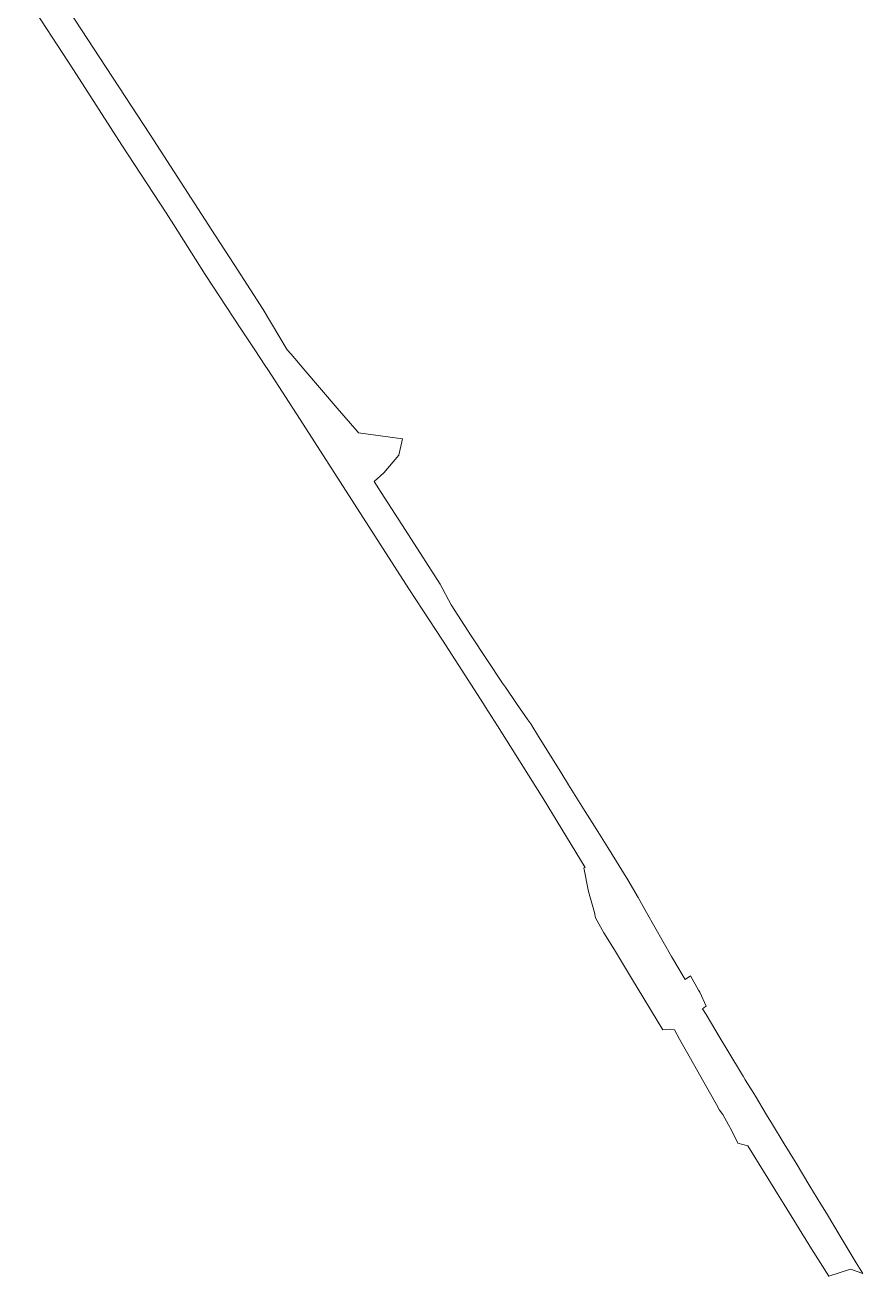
# Model space of a CAD drawing. Header units: metres. Extents: x 7513791 to 7515084, y 4691573 to 4693683.
# Drawn here: x 7514376 to 7515084, y 4691573 to 4692628 of the extents above; entities that cross this region are included whole.
import ezdxf

# ---------------------------------------------------------------- set-up
doc = ezdxf.new("R2010")
doc.units = ezdxf.units.M
doc.layers.add('Parc-Baz', color=7, linetype='Continuous', lineweight=0)

msp = doc.modelspace()

# ---------------------------------------------------------------- linework, layer by layer
at = {"layer": 'Parc-Baz'}
msp.add_lwpolyline([(7514398, 4692664.1), (7514445.1, 4692592.1), (7514481.9, 4692535.9), (7514537.2, 4692450.1), (7514552.9, 4692425.9), (7514566.7, 4692404.6), (7514577.4, 4692388), (7514597.7, 4692353.8), (7514601, 4692350.4), (7514611.8, 4692337.7), (7514640, 4692304.8), (7514656.7, 4692285.2), (7514657.9, 4692283.8), (7514695, 4692278.9), (7514692, 4692265.2), (7514679.3, 4692250.3), (7514671.2, 4692242.8), (7514677.1, 4692233.7), (7514700, 4692198), (7514727, 4692156.2), (7514736.2, 4692138.8), (7514753, 4692112.8), (7514779.6, 4692072.8), (7514781.9, 4692069.4), (7514791.4, 4692055.7), (7514800.9, 4692041.9), (7514803.3, 4692038.5), (7514809.9, 4692027.9), (7514818.8, 4692013.5), (7514829.5, 4691996.3), (7514835.2, 4691987.2), (7514840.9, 4691978.1), (7514849.2, 4691964.7), (7514857, 4691952.3), (7514868.3, 4691934.1), (7514885.2, 4691906.9), (7514894.1, 4691892), (7514901.1, 4691879.5), (7514922, 4691842.4), (7514933.6, 4691823), (7514938.1, 4691825.9), (7514945, 4691814), (7514946, 4691812.3), (7514951.4, 4691800.5), (7514951.4, 4691800.5), (7514949.7, 4691799.4), (7514948.4, 4691798.2), (7514951.4, 4691793.3), (7514963.3, 4691773.3), (7514969.7, 4691762.7), (7514982.1, 4691742.2), (7514982.6, 4691741.4), (7514984.4, 4691738.3), (7514990.2, 4691728.9), (7514992.9, 4691724.4), (7515002.3, 4691708.8), (7515007.4, 4691700.5), (7515017.2, 4691684.3), (7515027.2, 4691667.9), (7515038.9, 4691648.7), (7515048.2, 4691633.4), (7515052.8, 4691625.8), (7515064.5, 4691606.5), (7515078.1, 4691584), (7515083.7, 4691574.8), (7515073.1, 4691578.5), (7515054.8, 4691572.8), (7515040.4, 4691595.8), (7515017.3, 4691633.1), (7515013, 4691640), (7514996.2, 4691667.1), (7514986.6, 4691682.6), (7514978.1, 4691684.8), (7514972.7, 4691695.8), (7514970.3, 4691700.3), (7514965.3, 4691709), (7514962.7, 4691712.8), (7514960.2, 4691717.6), (7514948.3, 4691738.4), (7514941.8, 4691749.9), (7514928.9, 4691772.6), (7514924.6, 4691780.3), (7514921.1, 4691781), (7514914.9, 4691780.3), (7514888.3, 4691824.1), (7514873.9, 4691848), (7514865, 4691862.2), (7514858, 4691874.8), (7514857.1, 4691879.3), (7514852.1, 4691897), (7514848.2, 4691917), (7514849.1, 4691917.3), (7514813.9, 4691975.4), (7514775.3, 4692036.7), (7514765.1, 4692052.5), (7514765.1, 4692052.5), (7514763.3, 4692055.3), (7514728.7, 4692109.1), (7514712.3, 4692134.4), (7514700.3, 4692152.5), (7514608.7, 4692295.1), (7514581.5, 4692337.3), (7514579, 4692341.1), (7514570.5, 4692353.8), (7514558.5, 4692371.6), (7514528.5, 4692417.5), (7514502, 4692459.3), (7514495.5, 4692469.6), (7514458.2, 4692526.5), (7514417.4, 4692590.2), (7514376.5, 4692652.9)], dxfattribs=at)

doc.saveas('drawing.dxf')
